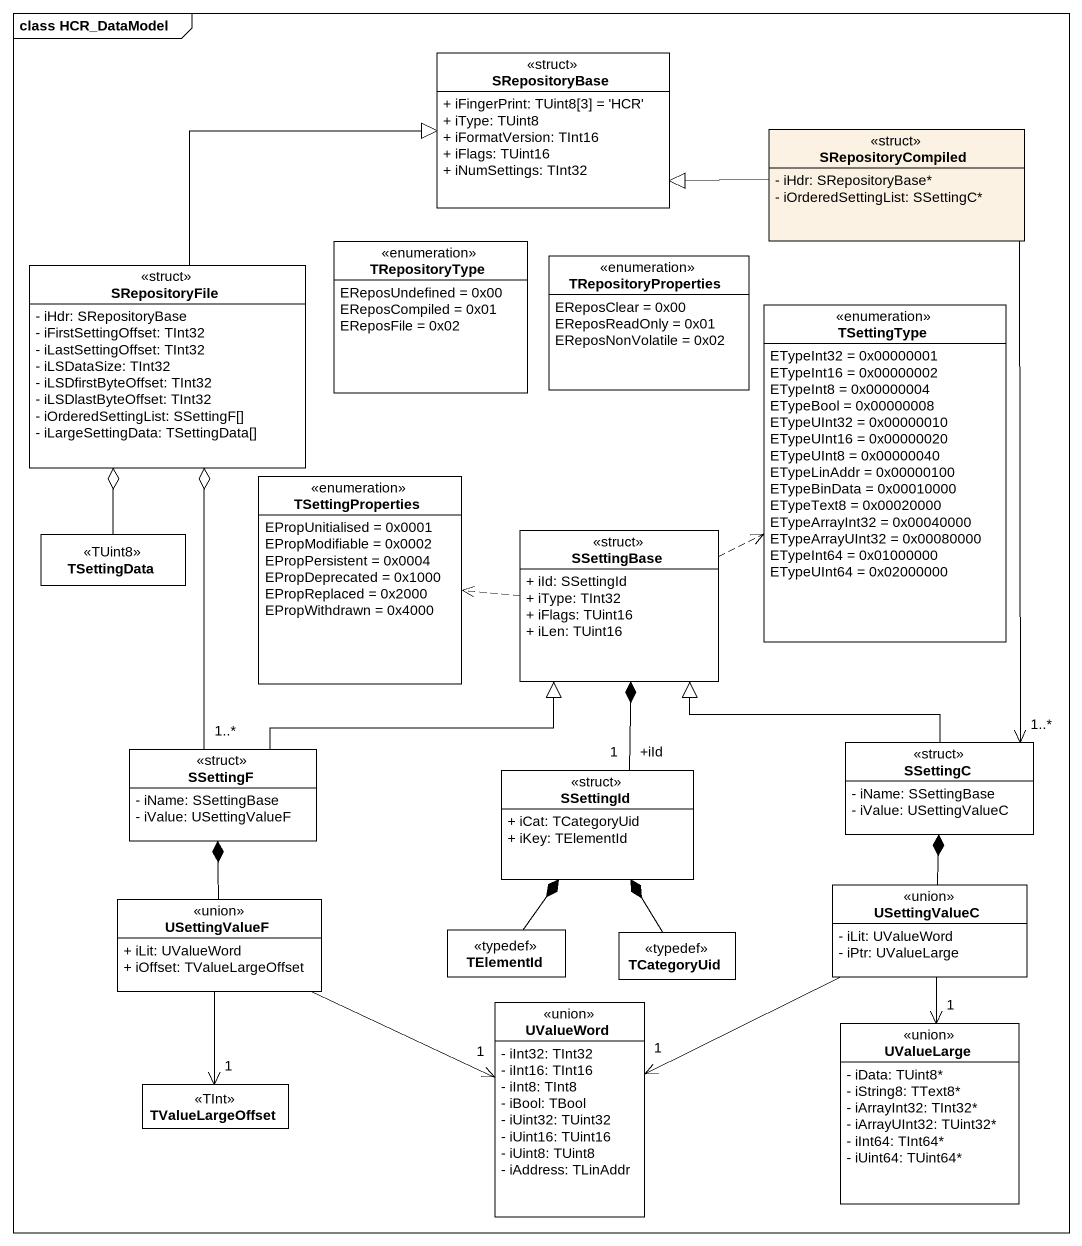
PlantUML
@startuml
mainframe class HCR_DataModel
hide circle
hide empty members
skinparam classAttributeIconSize 0
class SRepositoryBase <<struct>> {
  + iFingerPrint: TUint8[3] = 'HCR'
  + iType: TUint8
  + iFormatVersion: TInt16
  + iFlags: TUint16
  + iNumSettings: TInt32
}
class SRepositoryCompiled <<struct>> #FCF2E3 {
  - iHdr: SRepositoryBase*
  - iOrderedSettingList: SSettingC*
}
enum TRepositoryType {
  EReposUndefined = 0x00
  EReposCompiled = 0x01
  EReposFile = 0x02
}
class SRepositoryFile <<struct>> {
  - iHdr: SRepositoryBase
  - iFirstSettingOffset: TInt32
  - iLastSettingOffset: TInt32
  - iLSDataSize: TInt32
  - iLSDfirstByteOffset: TInt32
  - iLSDlastByteOffset: TInt32
  - iOrderedSettingList: SSettingF[]
  - iLargeSettingData: TSettingData[]
}
enum TRepositoryProperties {
  EReposClear = 0x00
  EReposReadOnly = 0x01
  EReposNonVolatile = 0x02
}
enum TSettingType {
  ETypeInt32 = 0x00000001
  ETypeInt16 = 0x00000002
  ETypeInt8 = 0x00000004
  ETypeBool = 0x00000008
  ETypeUInt32 = 0x00000010
  ETypeUInt16 = 0x00000020
  ETypeUInt8 = 0x00000040
  ETypeLinAddr = 0x00000100
  ETypeBinData = 0x00010000
  ETypeText8 = 0x00020000
  ETypeArrayInt32 = 0x00040000
  ETypeArrayUInt32 = 0x00080000
  ETypeInt64 = 0x01000000
  ETypeUInt64 = 0x02000000
}
enum TSettingProperties {
  EPropUnitialised = 0x0001
  EPropModifiable = 0x0002
  EPropPersistent = 0x0004
  EPropDeprecated = 0x1000
  EPropReplaced = 0x2000
  EPropWithdrawn = 0x4000
}
class TSettingData <<TUint8>>
class SSettingBase <<struct>> {
  + iId: SSettingId
  + iType: TInt32
  + iFlags: TUint16
  + iLen: TUint16
}
class SSettingF <<struct>> {
  - iName: SSettingBase
  - iValue: USettingValueF
}
class SSettingId <<struct>> {
  + iCat: TCategoryUid
  + iKey: TElementId
}
class SSettingC <<struct>> {
  - iName: SSettingBase
  - iValue: USettingValueC
}
class USettingValueF <<union>> {
  + iLit: UValueWord
  + iOffset: TValueLargeOffset
}
class USettingValueC <<union>> {
  - iLit: UValueWord
  - iPtr: UValueLarge
}
class TElementId <<typedef>>
class TCategoryUid <<typedef>>
class UValueWord <<union>> {
  - iInt32: TInt32
  - iInt16: TInt16
  - iInt8: TInt8
  - iBool: TBool
  - iUint32: TUint32
  - iUint16: TUint16
  - iUint8: TUint8
  - iAddress: TLinAddr
}
class UValueLarge <<union>> {
  - iData: TUint8*
  - iString8: TText8*
  - iArrayInt32: TInt32*
  - iArrayUInt32: TUint32*
  - iInt64: TInt64*
  - iUint64: TUint64*
}
class TValueLargeOffset <<TInt>>
SRepositoryCompiled -left-|> SRepositoryBase
SRepositoryCompiled --> "1..*" SSettingC
SRepositoryFile -up-|> SRepositoryBase
TSettingData -up-o SRepositoryFile
SSettingBase .right.> TSettingType
SSettingBase .left.> TSettingProperties
SSettingBase *-- "+iId\n1" SSettingId
SSettingF "1..*" -up-o SRepositoryFile
SSettingF -right-|> SSettingBase
SSettingC -left-|> SSettingBase
USettingValueF -up-* SSettingF
USettingValueF -right-> "1" UValueWord
USettingValueF --> "1" TValueLargeOffset
USettingValueC -up-* SSettingC
USettingValueC -left-> "1" UValueWord
USettingValueC --> "1" UValueLarge
TElementId -up-* SSettingId
TCategoryUid -up-* SSettingId
@enduml
